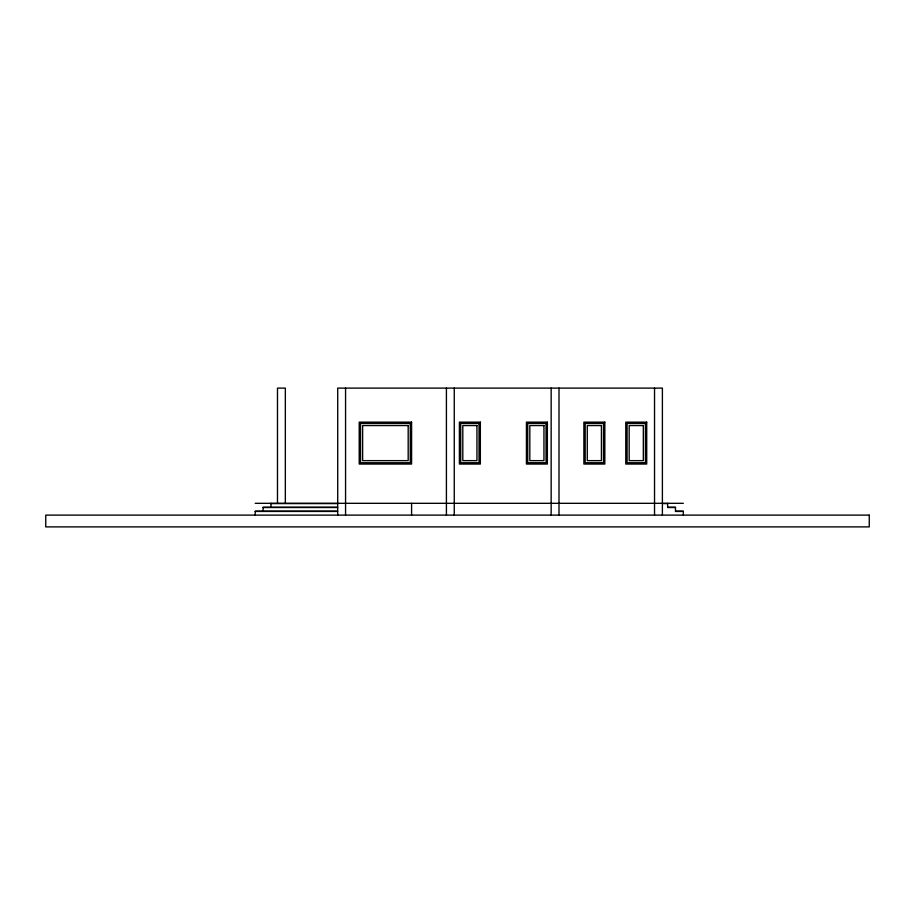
<?xml version="1.0" encoding="UTF-8"?>
<svg xmlns="http://www.w3.org/2000/svg" width="915" height="915" viewBox="0 0 915 915"><rect width="100%" height="100%" fill="white"/><g stroke="black" fill="none" stroke-linecap="round" stroke-linejoin="round"><path stroke-width="1.37" d="M255.228 503.319L683.345 503.319M270.932 503.582L337.498 503.582M662.391 503.582L667.63 503.582M337.521 507.253L263.085 507.253L263.085 511.439M667.63 507.253L675.487 507.253L675.487 511.439L683.345 511.439M263.085 507.516L337.521 507.516M675.487 507.516L667.63 507.516L667.63 503.319M337.521 511.176L255.228 511.176L255.228 515.111M675.487 511.176L683.345 511.176L683.345 515.111M255.228 511.439L337.521 511.439M662.391 515.111L662.391 388.109L337.704 388.109L337.704 515.111M654.534 388.109L654.534 515.111M559.008 388.109L559.008 515.111M551.15 388.109L551.15 515.111M454.263 388.109L454.263 515.111M446.417 388.109L446.417 515.111M411.59 503.319L411.59 515.111M345.561 388.109L345.561 515.111M285.343 503.319L285.343 388.109L277.485 388.109L277.485 503.319M270.932 503.319L270.932 507.253M411.59 422.147L359.218 422.147L359.218 464.042L411.59 464.042L411.59 422.147M480.352 422.147L459.399 422.147L459.399 464.042L480.352 464.042L480.352 422.147M547.364 422.147L526.422 422.147L526.422 464.042L547.364 464.042L547.364 422.147M604.826 422.147L583.884 422.147L583.884 464.042L604.826 464.042L604.826 422.147M646.722 422.147L625.78 422.147L625.78 464.042L646.722 464.042L646.722 422.147M410.275 423.462L360.533 423.462L360.533 462.738L410.275 462.738L410.275 423.462M479.037 423.462L460.714 423.462L460.714 462.738L479.037 462.738L479.037 423.462M546.061 423.462L527.726 423.462L527.726 462.738L546.061 462.738L546.061 423.462M603.523 423.462L585.188 423.462L585.188 462.738L603.523 462.738L603.523 423.462M645.418 423.462L627.084 423.462L627.084 462.738L645.418 462.738L645.418 423.462M408.182 425.555L362.626 425.555L362.626 460.645L408.182 460.645L408.182 425.555M476.944 425.555L462.807 425.555L462.807 460.645L476.944 460.645L476.944 425.555M543.956 425.555L529.819 425.555L529.819 460.645L543.956 460.645L543.956 425.555M601.43 425.555L587.281 425.555L587.281 460.645L601.43 460.645L601.43 425.555M643.325 425.555L629.177 425.555L629.177 460.645L643.325 460.645L643.325 425.555M869.25 515.111L45.75 515.111L45.75 526.891L869.25 526.891L869.25 515.111"/></g></svg>
